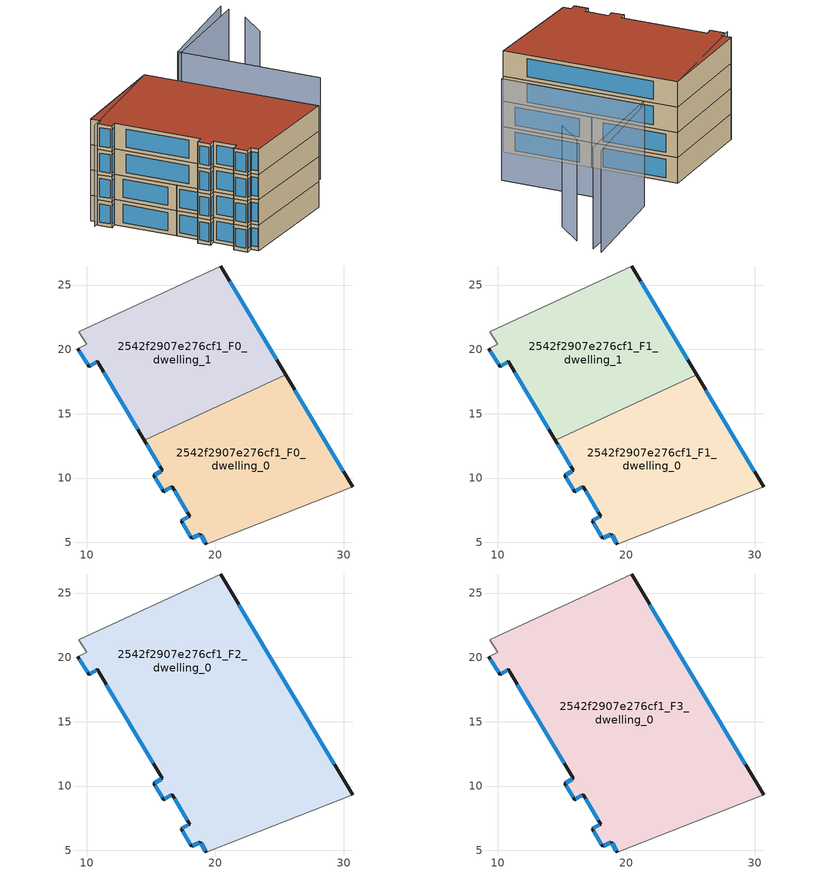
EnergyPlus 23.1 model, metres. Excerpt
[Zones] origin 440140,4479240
2542f2907e276cf1_F0_dwelling_0
 floor ground (EU_floor_Construction): 25.48,18.02 30.67,9.33 19.31,4.88 18.84,5.65 18.17,5.31 17.35,6.68 18.01,7.04 16.65,9.33 15.99,8.95 15.22,10.21 15.89,10.6 14.48,12.95 z0
 wall outside (EU_wall_Construction): 14.48,12.95 15.89,10.6 15.22,10.21 15.99,8.95 16.65,9.33 18.01,7.04 17.35,6.68 18.17,5.31 18.84,5.65 19.31,4.88 / 30.67,9.33 25.48,18.02 z0:3
 wall adiabatic (EU_wall_Construction): 19.31,4.88 30.67,9.33 z0:3
 wall to 2542f2907e276cf1_F0_dwelling_1 (EU_wall_Construction): 25.48,18.02 14.48,12.95 z0:3
 window (EU_Window_Construction): 16.84,9.01 17.82,7.36 / 16.08,9 16.56,9.28 / 15.33,10.03 15.88,9.12 / 15.79,10.55 15.31,10.26 / 14.67,12.62 15.69,10.93 / 29.95,10.53 26.2,16.81 / 18.9,5.54 19.24,4.98 / 18.27,5.36 18.75,5.6 / 17.47,6.49 18.06,5.5 / 17.92,6.99 17.45,6.73 z0.42:2.58
2542f2907e276cf1_F0_dwelling_1
 floor ground (EU_floor_Construction): 20.42,26.48 25.48,18.02 14.48,12.95 10.82,19.07 10.2,18.66 9.33,20.04 10.01,20.42 9.41,21.39 9.48,21.43 z0
 wall outside (EU_wall_Construction): 25.48,18.02 20.42,26.48 / 9.33,20.04 10.2,18.66 10.82,19.07 14.48,12.95 z0:3
 wall adiabatic (EU_wall_Construction): 20.42,26.48 9.48,21.43 9.41,21.39 10.01,20.42 9.33,20.04 z0:3
 window (EU_Window_Construction): 24.78,19.19 21.12,25.31 / 11.33,18.22 13.97,13.8 / 10.29,18.72 10.74,19.01 / 9.45,19.85 10.08,18.85 z0.42:2.58
2542f2907e276cf1_F1_dwelling_0
 floor to 2542f2907e276cf1_F0_dwelling_0 (EU_floor_Construction): 25.48,18.02 30.67,9.33 19.31,4.88 18.84,5.65 18.17,5.31 17.35,6.68 18.01,7.04 16.65,9.33 15.99,8.95 15.22,10.21 15.88,10.6 14.48,12.95 z3
 wall outside (EU_wall_Construction): 14.48,12.95 15.89,10.6 15.22,10.21 15.99,8.95 16.65,9.33 18.01,7.04 17.35,6.68 18.17,5.31 18.84,5.65 19.31,4.88 / 30.67,9.33 25.48,18.02 z3:6
 wall adiabatic (EU_wall_Construction): 19.31,4.88 30.67,9.33 z3:6
 wall to 2542f2907e276cf1_F1_dwelling_1 (EU_wall_Construction): 25.48,18.02 14.48,12.95 z3:6
 window (EU_Window_Construction): 16.84,9.01 17.82,7.36 / 16.08,9 16.56,9.28 / 15.33,10.03 15.88,9.12 / 15.79,10.55 15.31,10.26 / 14.67,12.62 15.69,10.93 / 29.95,10.53 26.2,16.81 / 18.9,5.54 19.24,4.98 / 18.27,5.36 18.75,5.6 / 17.47,6.49 18.06,5.5 / 17.92,6.99 17.45,6.73 z3.42:5.58
2542f2907e276cf1_F1_dwelling_1
 floor to 2542f2907e276cf1_F0_dwelling_1 (EU_floor_Construction): 20.42,26.48 25.48,18.02 14.48,12.95 10.82,19.07 10.2,18.66 9.33,20.04 10.01,20.42 9.41,21.39 9.48,21.43 z3
 wall outside (EU_wall_Construction): 25.48,18.02 20.42,26.48 / 9.33,20.04 10.2,18.66 10.82,19.07 14.48,12.95 z3:6
 wall adiabatic (EU_wall_Construction): 20.42,26.48 9.48,21.43 9.41,21.39 10.01,20.42 9.33,20.04 z3:6
 window (EU_Window_Construction): 24.78,19.19 21.12,25.31 / 11.33,18.22 13.97,13.8 / 10.29,18.72 10.74,19.01 / 9.45,19.85 10.08,18.85 z3.42:5.58
2542f2907e276cf1_F2_dwelling_0
 floor to 2542f2907e276cf1_F1_dwelling_0 (EU_floor_Construction): 25.48,18.02 30.67,9.33 19.31,4.88 18.84,5.65 18.17,5.31 17.35,6.68 18.01,7.04 16.65,9.33 15.99,8.95 15.22,10.21 15.88,10.6 14.48,12.95 z6
 floor to 2542f2907e276cf1_F1_dwelling_1 (EU_floor_Construction): 20.42,26.48 25.48,18.02 14.48,12.95 10.82,19.07 10.2,18.66 9.33,20.04 10.01,20.42 9.41,21.39 9.48,21.43 z6
 wall outside (EU_wall_Construction): 9.33,20.04 10.2,18.66 10.82,19.07 15.89,10.6 15.22,10.21 15.99,8.95 16.65,9.33 18.01,7.04 17.35,6.68 18.17,5.31 18.84,5.65 19.31,4.88 / 30.67,9.33 20.42,26.48 z6:9
 wall adiabatic (EU_wall_Construction): 20.42,26.48 9.48,21.43 9.41,21.39 10.01,20.42 9.33,20.04 / 19.31,4.88 30.67,9.33 z6:9
 window (EU_Window_Construction): 17.92,6.99 17.45,6.73 / 16.84,9.01 17.82,7.36 / 16.08,9 16.56,9.28 / 15.33,10.03 15.88,9.12 / 15.79,10.55 15.31,10.26 / 11.53,17.89 15.18,11.77 / 10.29,18.72 10.74,19.01 / 9.45,19.85 10.08,18.85 / 29.25,11.71 21.84,24.1 / 18.9,5.54 19.24,4.98 / 18.27,5.36 18.75,5.6 / 17.47,6.49 18.06,5.5 z6.42:8.58
2542f2907e276cf1_F3_dwelling_0
 floor to 2542f2907e276cf1_F2_dwelling_0 (EU_floor_Construction): 20.42,26.48 30.67,9.33 19.31,4.88 18.84,5.65 18.17,5.31 17.35,6.68 18.01,7.04 16.65,9.33 15.99,8.95 15.22,10.21 15.88,10.6 10.82,19.07 10.2,18.66 9.33,20.04 10.01,20.42 9.41,21.39 9.48,21.43 z9
 wall outside (EU_wall_Construction): 9.33,20.04 10.2,18.66 10.82,19.07 15.89,10.6 15.22,10.21 15.99,8.95 16.65,9.33 18.01,7.04 17.35,6.68 18.17,5.31 18.84,5.65 19.31,4.88 / 30.67,9.33 20.42,26.48 z9:12
 wall adiabatic (EU_wall_Construction): 20.42,26.48 9.48,21.43 9.41,21.39 10.01,20.42 9.33,20.04 / 19.31,4.88 30.67,9.33 z9:12
 window (EU_Window_Construction): 17.92,6.99 17.45,6.73 / 16.84,9.01 17.82,7.36 / 16.08,9 16.56,9.28 / 15.33,10.03 15.88,9.12 / 15.79,10.55 15.31,10.26 / 11.53,17.89 15.18,11.77 / 10.29,18.72 10.74,19.01 / 9.45,19.85 10.08,18.85 / 29.25,11.71 21.84,24.1 / 18.9,5.54 19.24,4.98 / 18.27,5.36 18.75,5.6 / 17.47,6.49 18.06,5.5 z9.42:11.58
 roof outside (EU_roof_Construction): 30.67,9.33 20.42,26.48 9.48,21.43 9.41,21.39 10.01,20.42 9.33,20.04 10.2,18.66 10.82,19.07 15.89,10.6 15.22,10.21 15.99,8.95 16.65,9.33 18.01,7.04 17.35,6.68 18.17,5.31 18.84,5.65 19.31,4.88 z12
shading: 34.85,14.59 26.57,28.75 / 26.57,28.75 36.84,34.75 / 36.48,27.46 37.29,31.08 / 37.05,33.59 26.21,28.14 / 20.42,26.48 8.91,19.99 z0:12
[Building]
EU S2 Campaign: North Axis=0; Terrain=City; Solar Distribution=FullExterior
[Site:Location]
Madrid: Latitude=40.5; Longitude=-3.5; Time Zone=1; Elevation=609
[SizingPeriod:WeatherFileDays]
AnnualSizingPeriod: Begin Month=1; Begin Day of Month=1; End Month=12; End Day of Month=31; Day of Week for Start Day=Monday; Use Weather File Daylight Saving Period=No; Use Weather File Rain and Snow Indicators=No
[MATERIAL]
EU_InternalMass_Material: Roughness=MediumRough; Thickness=0.1; Conductivity=1; Density=1800; Specific Heat=900; Thermal Absorptance=0.9; Solar Absorptance=0.7; Visible Absorptance=0.7
[MATERIAL:NOMASS] Roughness=MediumRough; Thermal Absorptance=0.9; Solar Absorptance=0.7; Visible Absorptance=0.7
Name | Thermal Resistance
EU_wall_NoMass | 1.60022
EU_roof_NoMass | 1.57597
EU_floor_NoMass | 0.470652
[WINDOWMATERIAL:SIMPLEGLAZINGSYSTEM]
EU_Window_SimpleGlazing: UFactor=3.28802; Solar Heat Gain Coefficient=0.85; Visible Transmittance=0.85
[CONSTRUCTION]
EU_wall_Construction: EU_wall_NoMass
EU_roof_Construction: EU_roof_NoMass
EU_floor_Construction: EU_floor_NoMass
EU_Window_Construction: EU_Window_SimpleGlazing
EU_InternalMass_Construction: EU_InternalMass_Material
[ZONE] Type=1; Multiplier=1; Ceiling Height=autocalculate; Floor Area=autocalculate; Part of Total Floor Area=Yes
Name | Volume
2542f2907e276cf1_F0_dwelling_0; 2542f2907e276cf1_F1_dwelling_0 | 359.725
2542f2907e276cf1_F2_dwelling_0; 2542f2907e276cf1_F3_dwelling_0 | 719.459
2542f2907e276cf1_F0_dwelling_1 | 359.742
2542f2907e276cf1_F1_dwelling_1 | 359.741
[INTERNALMASS] Construction=EU_InternalMass_Construction
Name | Zone or ZoneList | Surface Area
2542f2907e276cf1_F0_dwelling_0_EU_InternalMass | 2542f2907e276cf1_F0_dwelling_0 | 119.909
2542f2907e276cf1_F0_dwelling_1_EU_InternalMass | 2542f2907e276cf1_F0_dwelling_1 | 119.914
2542f2907e276cf1_F1_dwelling_0_EU_InternalMass | 2542f2907e276cf1_F1_dwelling_0 | 119.909
2542f2907e276cf1_F1_dwelling_1_EU_InternalMass | 2542f2907e276cf1_F1_dwelling_1 | 119.914
2542f2907e276cf1_F2_dwelling_0_EU_InternalMass | 2542f2907e276cf1_F2_dwelling_0 | 239.82
2542f2907e276cf1_F3_dwelling_0_EU_InternalMass | 2542f2907e276cf1_F3_dwelling_0 | 239.82
[OTHEREQUIPMENT] Fuel Type=Electricity; Design Level Calculation Method=Watts/Area; Power per Zone Floor Area=1; Fraction Latent=0; Fraction Radiant=0; Fraction Lost=0; Carbon Dioxide Generation Rate=0; EndUse Subcategory=EU_Step8_InternalGains
Name | Zone or ZoneList or Space or SpaceList | Schedule
EU_Step8_InternalGain_2542f2907e276cf1_F0_dwelling_0_f000 | 2542f2907e276cf1_F0_dwelling_0 | EU_Step8_GainSchedule_2542f2907e276cf1_F0_dwelling_0_f000
EU_Step8_InternalGain_2542f2907e276cf1_F0_dwelling_1_f000 | 2542f2907e276cf1_F0_dwelling_1 | EU_Step8_GainSchedule_2542f2907e276cf1_F0_dwelling_1_f000
EU_Step8_InternalGain_2542f2907e276cf1_F1_dwelling_0_f000 | 2542f2907e276cf1_F1_dwelling_0 | EU_Step8_GainSchedule_2542f2907e276cf1_F1_dwelling_0_f000
EU_Step8_InternalGain_2542f2907e276cf1_F1_dwelling_1_f000 | 2542f2907e276cf1_F1_dwelling_1 | EU_Step8_GainSchedule_2542f2907e276cf1_F1_dwelling_1_f000
EU_Step8_InternalGain_2542f2907e276cf1_F2_dwelling_0_f000 | 2542f2907e276cf1_F2_dwelling_0 | EU_Step8_GainSchedule_2542f2907e276cf1_F2_dwelling_0_f000
EU_Step8_InternalGain_2542f2907e276cf1_F3_dwelling_0_f000 | 2542f2907e276cf1_F3_dwelling_0 | EU_Step8_GainSchedule_2542f2907e276cf1_F3_dwelling_0_f000
[ZONEVENTILATION:DESIGNFLOWRATE] Schedule=EU_AlwaysOn; Design Flow Rate Calculation Method=AirChanges/Hour; Air Changes per Hour=0.480704; Ventilation Type=Natural; Fan Pressure Rise=0; Fan Total Efficiency=1; Constant Term Coefficient=1; Temperature Term Coefficient=0; Velocity Term Coefficient=0; Velocity Squared Term Coefficient=0; Minimum Indoor Temperature=-100; Maximum Indoor Temperature=100; Delta Temperature=-100; Minimum Outdoor Temperature=-100; Maximum Outdoor Temperature=100; Maximum Wind Speed=40
Name | Zone or ZoneList or Space or SpaceList
EU_ConstantAir_2542f2907e276cf1_F0_dwelling_0 | 2542f2907e276cf1_F0_dwelling_0
EU_ConstantAir_2542f2907e276cf1_F0_dwelling_1 | 2542f2907e276cf1_F0_dwelling_1
EU_ConstantAir_2542f2907e276cf1_F1_dwelling_0 | 2542f2907e276cf1_F1_dwelling_0
EU_ConstantAir_2542f2907e276cf1_F1_dwelling_1 | 2542f2907e276cf1_F1_dwelling_1
EU_ConstantAir_2542f2907e276cf1_F2_dwelling_0 | 2542f2907e276cf1_F2_dwelling_0
EU_ConstantAir_2542f2907e276cf1_F3_dwelling_0 | 2542f2907e276cf1_F3_dwelling_0
[HVACTEMPLATE:THERMOSTAT] Constant Heating Setpoint=20; Constant Cooling Setpoint=50
EU_HeatOnly_2542f2907e276cf1_F0_dwelling_0; EU_HeatOnly_2542f2907e276cf1_F0_dwelling_1; EU_HeatOnly_2542f2907e276cf1_F1_dwelling_0; EU_HeatOnly_2542f2907e276cf1_F1_dwelling_1; EU_HeatOnly_2542f2907e276cf1_F2_dwelling_0; EU_HeatOnly_2542f2907e276cf1_F3_dwelling_0
[HVACTEMPLATE:ZONE:IDEALLOADSAIRSYSTEM] System Availability Schedule=EU_AlwaysOn; Maximum Heating Supply Air Temperature=50; Minimum Cooling Supply Air Temperature=13; Maximum Heating Supply Air Humidity Ratio=0.0156; Minimum Cooling Supply Air Humidity Ratio=0.0077; Heating Limit=NoLimit; Cooling Limit=NoLimit; Heating Availability Schedule=EU_AlwaysOn; Cooling Availability Schedule=EU_CoolingOff; Dehumidification Control Type=ConstantSensibleHeatRatio; Cooling Sensible Heat Ratio=0.7; Dehumidification Setpoint=60; Humidification Control Type=None; Humidification Setpoint=30; Outdoor Air Method=None; Outdoor Air Flow Rate per Person=0.00944; Outdoor Air Flow Rate per Zone Floor Area=0; Outdoor Air Flow Rate per Zone=0; Demand Controlled Ventilation Type=None; Outdoor Air Economizer Type=NoEconomizer; Heat Recovery Type=None; Sensible Heat Recovery Effectiveness=0.7; Latent Heat Recovery Effectiveness=0.65
Name | Template Thermostat
2542f2907e276cf1_F0_dwelling_0 | EU_HeatOnly_2542f2907e276cf1_F0_dwelling_0
2542f2907e276cf1_F0_dwelling_1 | EU_HeatOnly_2542f2907e276cf1_F0_dwelling_1
2542f2907e276cf1_F1_dwelling_0 | EU_HeatOnly_2542f2907e276cf1_F1_dwelling_0
2542f2907e276cf1_F1_dwelling_1 | EU_HeatOnly_2542f2907e276cf1_F1_dwelling_1
2542f2907e276cf1_F2_dwelling_0 | EU_HeatOnly_2542f2907e276cf1_F2_dwelling_0
2542f2907e276cf1_F3_dwelling_0 | EU_HeatOnly_2542f2907e276cf1_F3_dwelling_0
[SIZING:ZONE] Zone Cooling Design Supply Air Temperature Input Method=SupplyAirTemperature; Zone Cooling Design Supply Air Temperature=13; Zone Heating Design Supply Air Temperature Input Method=SupplyAirTemperature; Zone Heating Design Supply Air Temperature=50; Zone Cooling Design Supply Air Humidity Ratio=0.008; Zone Heating Design Supply Air Humidity Ratio=0.008; Cooling Design Air Flow Method=DesignDay; Cooling Design Air Flow Rate=0; Cooling Minimum Air Flow per Zone Floor Area=0.000762; Cooling Minimum Air Flow=0; Cooling Minimum Air Flow Fraction=0.2; Heating Design Air Flow Method=DesignDay; Heating Design Air Flow Rate=0; Heating Maximum Air Flow per Zone Floor Area=0.002032; Heating Maximum Air Flow=0.141576; Heating Maximum Air Flow Fraction=0.3; Account for Dedicated Outdoor Air System=No; Dedicated Outdoor Air System Control Strategy=NeutralSupplyAir; Dedicated Outdoor Air Low Setpoint Temperature for Design=autosize; Dedicated Outdoor Air High Setpoint Temperature for Design=autosize; Zone Load Sizing Method=Sensible Load Only No Latent Load; Zone Latent Cooling Design Supply Air Humidity Ratio Input Method=HumidityRatioDifference; Zone Cooling Design Supply Air Humidity Ratio Difference=0.005; Zone Latent Heating Design Supply Air Humidity Ratio Input Method=HumidityRatioDifference; Zone Humidification Design Supply Air Humidity Ratio Difference=0.005
2542f2907e276cf1_F0_dwelling_0; 2542f2907e276cf1_F0_dwelling_1; 2542f2907e276cf1_F1_dwelling_0; 2542f2907e276cf1_F1_dwelling_1; 2542f2907e276cf1_F2_dwelling_0; 2542f2907e276cf1_F3_dwelling_0
[SCHEDULE:CONSTANT]
Name | Hourly Value
EU_AlwaysOn | 1
EU_CoolingOff | 0
[SCHEDULE:FILE] Column Number=1; Rows to Skip at Top=0; Number of Hours of Data=8760; Column Separator=Comma; Interpolate to Timestep=No; Minutes per Item=60; Adjust Schedule for Daylight Savings=Yes
Name | File
EU_Step8_GainSchedule_2542f2907e276cf1_F0_dwelling_0_f000 | ../../schedules/2542f2907e276cf1/2542f2907e276cf1_F0_dwelling_0_f000_gain.csv
EU_Step8_GainSchedule_2542f2907e276cf1_F0_dwelling_1_f000 | ../../schedules/2542f2907e276cf1/2542f2907e276cf1_F0_dwelling_1_f000_gain.csv
EU_Step8_GainSchedule_2542f2907e276cf1_F1_dwelling_0_f000 | ../../schedules/2542f2907e276cf1/2542f2907e276cf1_F1_dwelling_0_f000_gain.csv
EU_Step8_GainSchedule_2542f2907e276cf1_F1_dwelling_1_f000 | ../../schedules/2542f2907e276cf1/2542f2907e276cf1_F1_dwelling_1_f000_gain.csv
EU_Step8_GainSchedule_2542f2907e276cf1_F2_dwelling_0_f000 | ../../schedules/2542f2907e276cf1/2542f2907e276cf1_F2_dwelling_0_f000_gain.csv
EU_Step8_GainSchedule_2542f2907e276cf1_F3_dwelling_0_f000 | ../../schedules/2542f2907e276cf1/2542f2907e276cf1_F3_dwelling_0_f000_gain.csv
